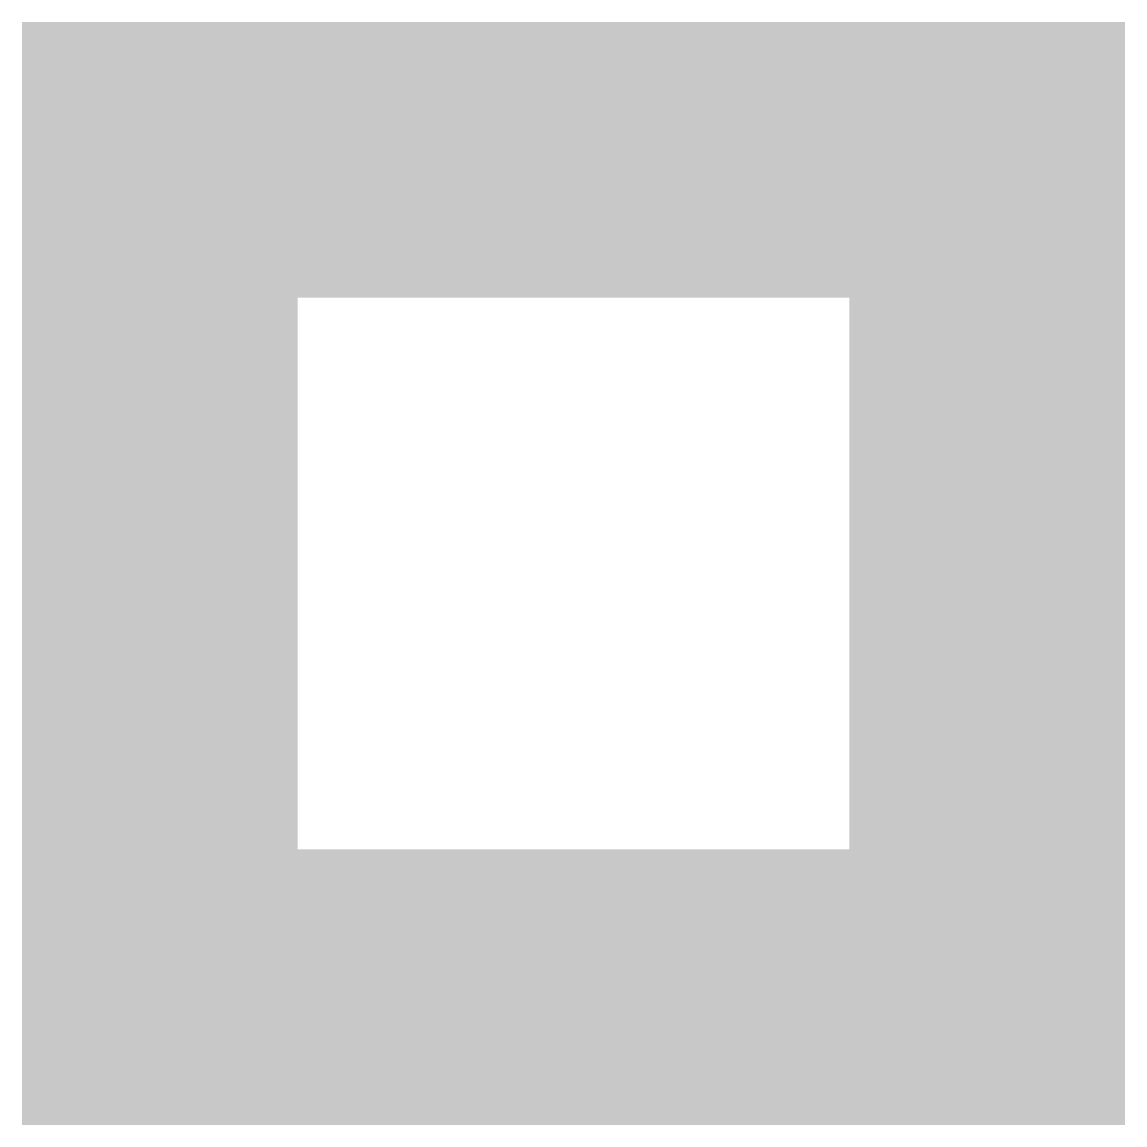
# Model space of a CAD drawing. Header units: metres. Extents: x 1000000 to 1000020, y 500000 to 500020.
import ezdxf

# ---------------------------------------------------------------- set-up
doc = ezdxf.new("R2010")
doc.units = ezdxf.units.M

msp = doc.modelspace()

# ---------------------------------------------------------------- hatches: boundary and pattern name
h = msp.add_hatch(color=2)
h.paths.add_polyline_path([(1000000, 500000), (1000020, 500000), (1000020, 500020), (1000000, 500020)])
h.paths.add_polyline_path([(1000005, 500005), (1000015, 500005), (1000015, 500015), (1000005, 500015)], flags=16)

doc.saveas('drawing.dxf')
